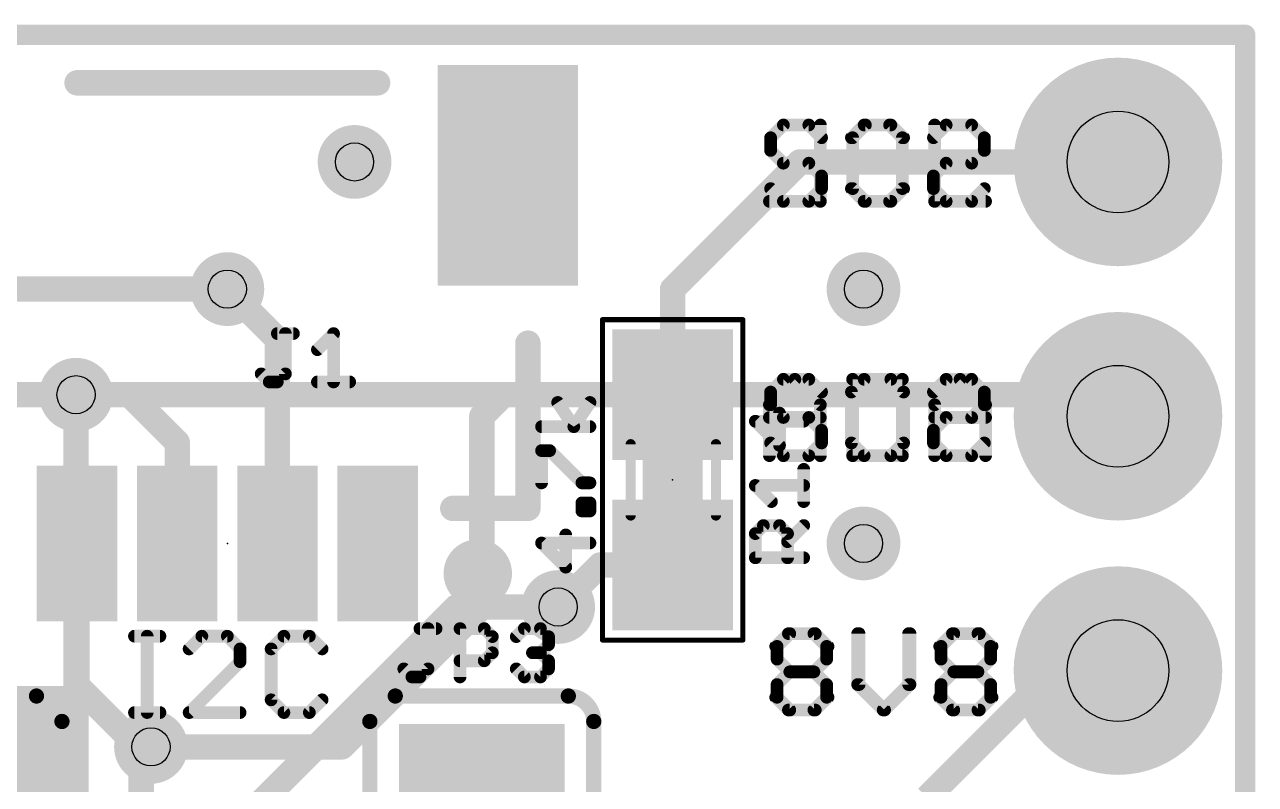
# Model space of a CAD drawing. Extents: x -38 to 69, y -31 to 38.
# Drawn here: x 8.14 to 20.42, y 12.83 to 20.42 of the extents above; entities that cross this region are included whole.
import ezdxf

# ---------------------------------------------------------------- set-up
doc = ezdxf.new("R2010")
doc.units = 0
for name, color, linetype in [('1', 12, 'CONTINUOUS'), ('16', 132, 'CONTINUOUS'), ('17', 110, 'CONTINUOUS'), ('18', 110, 'CONTINUOUS'), ('20', 53, 'CONTINUOUS'), ('21', 41, 'CONTINUOUS'), ('22', 40, 'CONTINUOUS'), ('23', 53, 'CONTINUOUS'), ('25', 253, 'CONTINUOUS'), ('27', 253, 'CONTINUOUS'), ('29', 253, 'CONTINUOUS'), ('30', 253, 'CONTINUOUS'), ('31', 253, 'CONTINUOUS'), ('35', 253, 'CONTINUOUS'), ('39', 12, 'CONTINUOUS'), ('44', 253, 'CONTINUOUS'), ('51', 53, 'CONTINUOUS')]:
    doc.layers.add(name, color=color, linetype=linetype)

# ---------------------------------------------------------------- blocks, each defined once
blk = doc.blocks.new('RECT')
blk.add_solid([(-0.5, -0.5), (0.5, -0.5), (-0.5, 0.5), (0.5, 0.5)])
blk = doc.blocks.new('ROUNDP')
at = {"const_width": 0.5}
blk.add_lwpolyline([(0, -0.25, 1), (0, 0.25, 1), (0, -0.25)], format="xyb", dxfattribs=at)
blk = doc.blocks.new('ROUNDV')
at = {"const_width": 0.5}
blk.add_lwpolyline([(0, -0.25, 1), (0, 0.25, 1), (0, -0.25)], format="xyb", dxfattribs=at)

msp = doc.modelspace()

# ---------------------------------------------------------------- linework, layer by layer
at = {"layer": '1'}
for points, const_width in [([(20.32, 20.32), (0, 20.32)], 0.2032), ([(20.32, 0), (20.32, 20.32)], 0.2032), ([(15.875, 19.05), (14.605, 17.78)], 0.254), ([(19.05, 19.05), (15.875, 19.05)], 0.254), ([(10.16, 17.78), (10.66, 17.28)], 0.254), ([(14.605, 17.78), (14.605, 16.725)], 0.254), ([(10.66, 17.28), (10.66, 15.24)], 0.254), ([(5.715, 16.725), (8.65, 16.725)], 0.254), ([(8.65, 16.725), (9.183, 16.725)], 0.254), ([(9.183, 16.725), (9.66, 16.248)], 0.254), ([(12.915, 16.725), (12.7, 16.51)], 0.254), ([(14.605, 16.725), (12.915, 16.725)], 0.254), ([(12.7, 16.51), (12.7, 14.605)], 0.254), ([(9.66, 16.248), (9.66, 15.24)], 0.254), ([(8.66, 13.819), (8.66, 15.24)], 0.254), ([(13.462, 14.605), (13.882, 15.025)], 0.254), ([(13.882, 15.025), (14.605, 15.025)], 0.254), ([(14.605, 15.025), (14.39, 15.025)], 0.254), ([(12.7, 14.605), (11.303, 13.208)], 0.254), ([(9.271, 13.208), (8.66, 13.819)], 0.254), ([(9.398, 13.208), (9.271, 13.208)], 0.254), ([(11.303, 13.208), (9.398, 13.208)], 0.254)]:
    msp.add_lwpolyline(points, dxfattribs=dict(at, const_width=const_width))
for points, const_width in [([(20.3708, 20.32, 1), (20.2692, 20.32)], 0.1016), ([(20.32, 20.2692, 1), (20.32, 20.3708)], 0.1016), ([(15.875, 19.1135, 1), (15.875, 18.9865)], 0.127), ([(15.9199, 19.0051, 1), (15.8301, 19.0949)], 0.127), ([(19.05, 18.9865, 1), (19.05, 19.1135)], 0.127), ([(10.2049, 17.8249, 1), (10.1151, 17.7351)], 0.127), ([(14.6685, 17.78, 1), (14.5415, 17.78)], 0.127), ([(14.5601, 17.8249, 1), (14.6499, 17.7351)], 0.127), ([(10.7235, 17.28, 1), (10.5965, 17.28)], 0.127), ([(10.6151, 17.2351, 1), (10.7049, 17.3249)], 0.127), ([(8.65, 16.7885, 1), (8.65, 16.6615)], 0.127), ([(8.65, 16.6615, 1), (8.65, 16.7885)], 0.127), ([(9.2279, 16.7699, 1), (9.1381, 16.6801)], 0.127), ([(9.183, 16.6615, 1), (9.183, 16.7885)], 0.127), ([(12.915, 16.7885, 1), (12.915, 16.6615)], 0.127), ([(12.9599, 16.6801, 1), (12.8701, 16.7699)], 0.127), ([(14.605, 16.6615, 1), (14.605, 16.7885)], 0.127), ([(14.5415, 16.725, 1), (14.6685, 16.725)], 0.127), ([(12.7635, 16.51, 1), (12.6365, 16.51)], 0.127), ([(12.6551, 16.5549, 1), (12.7449, 16.4651)], 0.127), ([(9.7235, 16.248, 1), (9.5965, 16.248)], 0.127), ([(9.6151, 16.2031, 1), (9.7049, 16.2929)], 0.127), ([(8.7235, 15.24, 1), (8.5965, 15.24)], 0.127), ([(9.5965, 15.24, 1), (9.7235, 15.24)], 0.127), ([(10.5965, 15.24, 1), (10.7235, 15.24)], 0.127), ([(13.882, 15.0885, 1), (13.882, 14.9615)], 0.127), ([(13.9269, 14.9801, 1), (13.8371, 15.0699)], 0.127), ([(14.39, 15.0885, 1), (14.39, 14.9615)], 0.127), ([(14.605, 14.9615, 1), (14.605, 15.0885)], 0.127), ([(14.605, 14.9615, 1), (14.605, 15.0885)], 0.127), ([(12.6365, 14.605, 1), (12.7635, 14.605)], 0.127), ([(12.7449, 14.5601, 1), (12.6551, 14.6499)], 0.127), ([(13.4171, 14.6499, 1), (13.5069, 14.5601)], 0.127), ([(8.7049, 13.8639, 1), (8.6151, 13.7741)], 0.127), ([(8.5965, 13.819, 1), (8.7235, 13.819)], 0.127), ([(9.271, 13.2715, 1), (9.271, 13.1445)], 0.127), ([(9.2261, 13.1631, 1), (9.3159, 13.2529)], 0.127), ([(9.398, 13.2715, 1), (9.398, 13.1445)], 0.127), ([(9.398, 13.1445, 1), (9.398, 13.2715)], 0.127), ([(11.2581, 13.2529, 1), (11.3479, 13.1631)], 0.127), ([(11.303, 13.1445, 1), (11.303, 13.2715)], 0.127)]:
    msp.add_lwpolyline(points, format="xyb", dxfattribs=dict(at, const_width=const_width))
at = {"layer": '16'}
for points, const_width in [([(20.32, 20.32), (0, 20.32)], 0.2032), ([(20.32, 0), (20.32, 20.32)], 0.2032), ([(7.62, 17.78), (10.16, 17.78)], 0.254), ([(8.65, 7.112), (8.65, 16.725)], 0.254), ([(8.65, 16.725), (18.835, 16.725)], 0.254), ([(18.835, 16.725), (19.05, 16.51)], 0.254), ([(12.446, 14.605), (10.16, 12.319)], 0.254), ([(12.446, 14.605), (13.462, 14.605)], 0.254), ([(17.145, 12.7), (18.415, 13.97)], 0.254), ([(18.415, 13.97), (19.05, 13.97)], 0.254), ([(9.3, 13.11), (9.398, 13.208)], 0.254), ([(9.3, 7.112), (9.3, 13.11)], 0.254)]:
    msp.add_lwpolyline(points, dxfattribs=dict(at, const_width=const_width))
for points, const_width in [([(20.3708, 20.32, 1), (20.2692, 20.32)], 0.1016), ([(20.32, 20.2692, 1), (20.32, 20.3708)], 0.1016), ([(10.16, 17.7165, 1), (10.16, 17.8435)], 0.127), ([(8.7135, 16.725, 1), (8.5865, 16.725)], 0.127), ([(8.65, 16.7885, 1), (8.65, 16.6615)], 0.127), ([(18.8799, 16.7699, 1), (18.7901, 16.6801)], 0.127), ([(18.835, 16.6615, 1), (18.835, 16.7885)], 0.127), ([(19.0051, 16.4651, 1), (19.0949, 16.5549)], 0.127), ([(12.446, 14.6685, 1), (12.446, 14.5415)], 0.127), ([(12.4909, 14.5601, 1), (12.4011, 14.6499)], 0.127), ([(13.462, 14.5415, 1), (13.462, 14.6685)], 0.127), ([(18.415, 14.0335, 1), (18.415, 13.9065)], 0.127), ([(18.4599, 13.9251, 1), (18.3701, 14.0149)], 0.127), ([(19.05, 13.9065, 1), (19.05, 14.0335)], 0.127), ([(9.4429, 13.1631, 1), (9.3531, 13.2529)], 0.127), ([(9.3635, 13.11, 1), (9.2365, 13.11)], 0.127), ([(9.2551, 13.1549, 1), (9.3449, 13.0651)], 0.127)]:
    msp.add_lwpolyline(points, format="xyb", dxfattribs=dict(at, const_width=const_width))
at = {"layer": '20', "const_width": 0.2032}
for points in [[(0, 20.32), (20.32, 20.32)], [(20.32, 0), (20.32, 20.32)]]:
    msp.add_lwpolyline(points, dxfattribs=at)
at = {"layer": '20', "const_width": 0.1016}
for points in [[(20.3708, 20.32, 1), (20.2692, 20.32)], [(20.32, 20.2692, 1), (20.32, 20.3708)]]:
    msp.add_lwpolyline(points, format="xyb", dxfattribs=at)
at = {"layer": '21'}
for points, const_width in [([(11.66, 19.84), (8.66, 19.84)], 0.254), ([(15.71, 19.419), (15.5829, 19.2918)], 0.127), ([(15.9642, 19.419), (15.71, 19.419)], 0.127), ([(16.0913, 19.2918), (15.9642, 19.419)], 0.127), ([(16.5286, 19.419), (16.4015, 19.2918)], 0.127), ([(16.7828, 19.419), (16.5286, 19.419)], 0.127), ([(16.9099, 19.2918), (16.7828, 19.419)], 0.127), ([(17.2201, 19.419), (17.2201, 18.6563)], 0.127), ([(15.5829, 19.2918), (15.5829, 19.1647)], 0.127), ([(16.4015, 19.2918), (16.4015, 18.7834)], 0.127), ([(15.5829, 19.1647), (15.71, 19.0376)], 0.127), ([(15.71, 19.0376), (15.9642, 19.0376)], 0.127), ([(15.9642, 19.0376), (16.0913, 18.9105)], 0.127), ([(16.0913, 18.9105), (16.0913, 18.7834)], 0.127), ([(15.71, 18.6563), (15.5829, 18.7834)], 0.127), ([(16.0913, 18.7834), (15.9642, 18.6563)], 0.127), ([(16.4015, 18.7834), (16.5286, 18.6563)], 0.127), ([(16.7828, 18.6563), (16.9099, 18.7834)], 0.127), ([(15.9642, 18.6563), (15.71, 18.6563)], 0.127), ([(16.5286, 18.6563), (16.7828, 18.6563)], 0.127), ([(17.2201, 18.6563), (17.7285, 18.6563)], 0.127), ([(13.16, 17.24), (13.16, 15.59)], 0.254), ([(15.71, 16.8789), (15.5829, 16.7518)], 0.127), ([(15.9642, 16.8789), (15.71, 16.8789)], 0.127), ([(16.0913, 16.7518), (15.9642, 16.8789)], 0.127), ([(16.4015, 16.8789), (16.4015, 16.1163)], 0.127), ([(16.7828, 16.8789), (16.4015, 16.8789)], 0.127), ([(16.9099, 16.7518), (16.7828, 16.8789)], 0.127), ([(17.2201, 16.6247), (17.4743, 16.8789)], 0.127), ([(17.4743, 16.8789), (17.7285, 16.6247)], 0.127), ([(15.5829, 16.7518), (15.5829, 16.6247)], 0.127), ([(16.9099, 16.2434), (16.9099, 16.7518)], 0.127), ([(15.5829, 16.6247), (15.71, 16.4976)], 0.127), ([(17.2201, 16.1163), (17.2201, 16.6247)], 0.127), ([(17.7285, 16.6247), (17.7285, 16.1163)], 0.127), ([(15.71, 16.4976), (15.9642, 16.4976)], 0.127), ([(15.9642, 16.4976), (16.0913, 16.3705)], 0.127), ([(17.2201, 16.4976), (17.7285, 16.4976)], 0.127), ([(16.0913, 16.3705), (16.0913, 16.2434)], 0.127), ([(15.71, 16.1163), (15.5829, 16.2434)], 0.127), ([(16.0913, 16.2434), (15.9642, 16.1163)], 0.127), ([(16.7828, 16.1163), (16.9099, 16.2434)], 0.127), ([(15.9642, 16.1163), (15.71, 16.1163)], 0.127), ([(16.4015, 16.1163), (16.7828, 16.1163)], 0.127), ([(13.16, 15.59), (12.41, 15.59)], 0.254), ([(9.2329, 14.3136), (9.4871, 14.3136)], 0.127), ([(9.36, 13.5509), (9.36, 14.3136)], 0.127), ([(9.9057, 14.3136), (9.7786, 14.1864)], 0.127), ([(10.1599, 14.3136), (9.9057, 14.3136)], 0.127), ([(10.2871, 14.1864), (10.1599, 14.3136)], 0.127), ([(10.7243, 14.3136), (10.5972, 14.1864)], 0.127), ([(10.9785, 14.3136), (10.7243, 14.3136)], 0.127), ([(11.1056, 14.1864), (10.9785, 14.3136)], 0.127), ([(15.6337, 14.2118), (15.7608, 14.339)], 0.127), ([(15.7608, 14.339), (16.015, 14.339)], 0.127), ([(16.015, 14.339), (16.1421, 14.2118)], 0.127), ([(16.4523, 14.339), (16.4523, 13.8305)], 0.127), ([(16.9607, 13.8305), (16.9607, 14.339)], 0.127), ([(17.2709, 14.2118), (17.398, 14.339)], 0.127), ([(17.398, 14.339), (17.6522, 14.339)], 0.127), ([(17.6522, 14.339), (17.7793, 14.2118)], 0.127), ([(16.1421, 14.2118), (16.1421, 14.0847)], 0.127), ([(17.7793, 14.2118), (17.7793, 14.0847)], 0.127), ([(10.2871, 14.0593), (10.2871, 14.1864)], 0.127), ([(10.5972, 14.1864), (10.5972, 13.678)], 0.127), ([(16.1421, 14.0847), (16.015, 13.9576)], 0.127), ([(17.7793, 14.0847), (17.6522, 13.9576)], 0.127), ([(9.7786, 13.5509), (10.2871, 14.0593)], 0.127), ([(16.015, 13.9576), (15.8879, 13.9576)], 0.127), ([(16.015, 13.9576), (16.1421, 13.8305)], 0.127), ([(17.6522, 13.9576), (17.5251, 13.9576)], 0.127), ([(17.6522, 13.9576), (17.7793, 13.8305)], 0.127), ([(16.1421, 13.8305), (16.1421, 13.7034)], 0.127), ([(16.4523, 13.8305), (16.7065, 13.5763)], 0.127), ([(16.7065, 13.5763), (16.9607, 13.8305)], 0.127), ([(17.7793, 13.8305), (17.7793, 13.7034)], 0.127), ([(5.715, 13.716), (8.255, 13.716)], 0.1524), ([(11.8364, 13.716), (13.5636, 13.716)], 0.1524), ([(15.7608, 13.5763), (15.6337, 13.7034)], 0.127), ([(16.1421, 13.7034), (16.015, 13.5763)], 0.127), ([(17.398, 13.5763), (17.2709, 13.7034)], 0.127), ([(17.7793, 13.7034), (17.6522, 13.5763)], 0.127), ([(10.5972, 13.678), (10.7243, 13.5509)], 0.127), ([(10.9785, 13.5509), (11.1056, 13.678)], 0.127), ([(16.015, 13.5763), (15.7608, 13.5763)], 0.127), ([(17.6522, 13.5763), (17.398, 13.5763)], 0.127), ([(8.509, 13.462), (8.509, 11.938)], 0.1524), ([(9.2329, 13.5509), (9.4871, 13.5509)], 0.127), ([(10.2871, 13.5509), (9.7786, 13.5509)], 0.127), ([(10.7243, 13.5509), (10.9785, 13.5509)], 0.127), ([(11.5824, 11.938), (11.5824, 13.462)], 0.1524), ([(13.8176, 11.938), (13.8176, 13.462)], 0.1524)]:
    msp.add_lwpolyline(points, dxfattribs=dict(at, const_width=const_width))
for points, const_width in [([(8.66, 19.9035, 1), (8.66, 19.7765)], 0.127), ([(11.66, 19.7765, 1), (11.66, 19.9035)], 0.127), ([(15.71, 19.4507, 1), (15.71, 19.3872)], 0.0635), ([(15.7325, 19.3965, 1), (15.6876, 19.4414)], 0.0635), ([(15.9867, 19.4414, 1), (15.9418, 19.3965)], 0.0635), ([(15.9642, 19.3872, 1), (15.9642, 19.4507)], 0.0635), ([(16.5286, 19.4507, 1), (16.5286, 19.3872)], 0.0635), ([(16.551, 19.3965, 1), (16.5061, 19.4414)], 0.0635), ([(16.8053, 19.4414, 1), (16.7604, 19.3965)], 0.0635), ([(16.7828, 19.3872, 1), (16.7828, 19.4507)], 0.0635), ([(17.2518, 19.419, 1), (17.1883, 19.419)], 0.0635), ([(15.6147, 19.2918, 1), (15.5511, 19.2918)], 0.0635), ([(15.5604, 19.3143, 1), (15.6054, 19.2694)], 0.0635), ([(16.0689, 19.2694, 1), (16.1138, 19.3143)], 0.0635), ([(16.4332, 19.2918, 1), (16.3697, 19.2918)], 0.0635), ([(16.379, 19.3143, 1), (16.4239, 19.2694)], 0.0635), ([(16.8875, 19.2694, 1), (16.9324, 19.3143)], 0.0635), ([(15.5511, 19.1647, 1), (15.6147, 19.1647)], 0.0635), ([(15.6054, 19.1872, 1), (15.5604, 19.1423)], 0.0635), ([(15.71, 19.0694, 1), (15.71, 19.0059)], 0.0635), ([(15.6876, 19.0152, 1), (15.7325, 19.0601)], 0.0635), ([(15.9867, 19.0601, 1), (15.9418, 19.0152)], 0.0635), ([(15.9642, 19.0059, 1), (15.9642, 19.0694)], 0.0635), ([(16.1231, 18.9105, 1), (16.0596, 18.9105)], 0.0635), ([(16.0689, 18.8881, 1), (16.1138, 18.933)], 0.0635), ([(15.6054, 18.8059, 1), (15.5604, 18.761)], 0.0635), ([(16.0596, 18.7834, 1), (16.1231, 18.7834)], 0.0635), ([(16.1138, 18.761, 1), (16.0689, 18.8059)], 0.0635), ([(16.4239, 18.8059, 1), (16.379, 18.761)], 0.0635), ([(16.3697, 18.7834, 1), (16.4332, 18.7834)], 0.0635), ([(16.9324, 18.761, 1), (16.8875, 18.8059)], 0.0635), ([(15.71, 18.6881, 1), (15.71, 18.6246)], 0.0635), ([(15.6876, 18.6338, 1), (15.7325, 18.6788)], 0.0635), ([(15.9418, 18.6788, 1), (15.9867, 18.6338)], 0.0635), ([(15.9642, 18.6246, 1), (15.9642, 18.6881)], 0.0635), ([(16.5286, 18.6881, 1), (16.5286, 18.6246)], 0.0635), ([(16.5061, 18.6338, 1), (16.551, 18.6788)], 0.0635), ([(16.7604, 18.6788, 1), (16.8053, 18.6338)], 0.0635), ([(16.7828, 18.6246, 1), (16.7828, 18.6881)], 0.0635), ([(17.2201, 18.6881, 1), (17.2201, 18.6246)], 0.0635), ([(17.1883, 18.6563, 1), (17.2518, 18.6563)], 0.0635), ([(17.7285, 18.6246, 1), (17.7285, 18.6881)], 0.0635), ([(13.2235, 17.24, 1), (13.0965, 17.24)], 0.127), ([(15.71, 16.9107, 1), (15.71, 16.8472)], 0.0635), ([(15.7325, 16.8565, 1), (15.6876, 16.9014)], 0.0635), ([(15.9867, 16.9014, 1), (15.9418, 16.8565)], 0.0635), ([(15.9642, 16.8472, 1), (15.9642, 16.9107)], 0.0635), ([(16.4332, 16.8789, 1), (16.3697, 16.8789)], 0.0635), ([(16.4015, 16.9107, 1), (16.4015, 16.8472)], 0.0635), ([(16.8053, 16.9014, 1), (16.7604, 16.8565)], 0.0635), ([(16.7828, 16.8472, 1), (16.7828, 16.9107)], 0.0635), ([(17.4967, 16.9014, 1), (17.4518, 16.8565)], 0.0635), ([(17.4967, 16.8565, 1), (17.4518, 16.9014)], 0.0635), ([(15.6147, 16.7518, 1), (15.5511, 16.7518)], 0.0635), ([(15.5604, 16.7743, 1), (15.6054, 16.7294)], 0.0635), ([(16.0689, 16.7294, 1), (16.1138, 16.7743)], 0.0635), ([(16.9417, 16.7518, 1), (16.8782, 16.7518)], 0.0635), ([(16.8875, 16.7294, 1), (16.9324, 16.7743)], 0.0635), ([(15.5511, 16.6247, 1), (15.6147, 16.6247)], 0.0635), ([(15.6054, 16.6472, 1), (15.5604, 16.6023)], 0.0635), ([(17.2518, 16.6247, 1), (17.1883, 16.6247)], 0.0635), ([(17.1976, 16.6472, 1), (17.2425, 16.6023)], 0.0635), ([(17.7602, 16.6247, 1), (17.6967, 16.6247)], 0.0635), ([(17.706, 16.6023, 1), (17.7509, 16.6472)], 0.0635), ([(15.71, 16.5294, 1), (15.71, 16.4659)], 0.0635), ([(15.6876, 16.4752, 1), (15.7325, 16.5201)], 0.0635), ([(15.9867, 16.5201, 1), (15.9418, 16.4752)], 0.0635), ([(15.9642, 16.4659, 1), (15.9642, 16.5294)], 0.0635), ([(17.2201, 16.5294, 1), (17.2201, 16.4659)], 0.0635), ([(17.7285, 16.4659, 1), (17.7285, 16.5294)], 0.0635), ([(16.1231, 16.3705, 1), (16.0596, 16.3705)], 0.0635), ([(16.0689, 16.3481, 1), (16.1138, 16.393)], 0.0635), ([(15.6054, 16.2659, 1), (15.5604, 16.221)], 0.0635), ([(16.0596, 16.2434, 1), (16.1231, 16.2434)], 0.0635), ([(16.1138, 16.221, 1), (16.0689, 16.2659)], 0.0635), ([(16.8782, 16.2434, 1), (16.9417, 16.2434)], 0.0635), ([(16.9324, 16.221, 1), (16.8875, 16.2659)], 0.0635), ([(15.71, 16.1481, 1), (15.71, 16.0846)], 0.0635), ([(15.6876, 16.0938, 1), (15.7325, 16.1388)], 0.0635), ([(15.9418, 16.1388, 1), (15.9867, 16.0938)], 0.0635), ([(15.9642, 16.0846, 1), (15.9642, 16.1481)], 0.0635), ([(16.4015, 16.1481, 1), (16.4015, 16.0846)], 0.0635), ([(16.3697, 16.1163, 1), (16.4332, 16.1163)], 0.0635), ([(16.7604, 16.1388, 1), (16.8053, 16.0938)], 0.0635), ([(16.7828, 16.0846, 1), (16.7828, 16.1481)], 0.0635), ([(17.1883, 16.1163, 1), (17.2518, 16.1163)], 0.0635), ([(17.6967, 16.1163, 1), (17.7602, 16.1163)], 0.0635), ([(12.41, 15.6535, 1), (12.41, 15.5265)], 0.127), ([(13.0965, 15.59, 1), (13.2235, 15.59)], 0.127), ([(13.16, 15.5265, 1), (13.16, 15.6535)], 0.127), ([(12.66, 14.7986, 1), (12.66, 15.0814, 1), (12.66, 14.7986)], 0.4), ([(9.2329, 14.3453, 1), (9.2329, 14.2818)], 0.0635), ([(9.3918, 14.3136, 1), (9.3283, 14.3136)], 0.0635), ([(9.4871, 14.2818, 1), (9.4871, 14.3453)], 0.0635), ([(9.9057, 14.3453, 1), (9.9057, 14.2818)], 0.0635), ([(9.9282, 14.2911, 1), (9.8833, 14.336)], 0.0635), ([(10.1824, 14.336, 1), (10.1375, 14.2911)], 0.0635), ([(10.1599, 14.2818, 1), (10.1599, 14.3453)], 0.0635), ([(10.7243, 14.3453, 1), (10.7243, 14.2818)], 0.0635), ([(10.7468, 14.2911, 1), (10.7019, 14.336)], 0.0635), ([(11.001, 14.336, 1), (10.9561, 14.2911)], 0.0635), ([(10.9785, 14.2818, 1), (10.9785, 14.3453)], 0.0635), ([(15.7608, 14.3707, 1), (15.7608, 14.3072)], 0.0635), ([(15.7833, 14.3165, 1), (15.7384, 14.3614)], 0.0635), ([(16.0375, 14.3614, 1), (15.9926, 14.3165)], 0.0635), ([(16.015, 14.3072, 1), (16.015, 14.3707)], 0.0635), ([(16.484, 14.339, 1), (16.4205, 14.339)], 0.0635), ([(16.9925, 14.339, 1), (16.929, 14.339)], 0.0635), ([(17.398, 14.3707, 1), (17.398, 14.3072)], 0.0635), ([(17.4204, 14.3165, 1), (17.3755, 14.3614)], 0.0635), ([(17.6746, 14.3614, 1), (17.6297, 14.3165)], 0.0635), ([(17.6522, 14.3072, 1), (17.6522, 14.3707)], 0.0635), ([(15.6112, 14.2343, 1), (15.6562, 14.1894)], 0.0635), ([(16.1739, 14.2118, 1), (16.1104, 14.2118)], 0.0635), ([(16.1197, 14.1894, 1), (16.1646, 14.2343)], 0.0635), ([(17.2484, 14.2343, 1), (17.2933, 14.1894)], 0.0635), ([(17.811, 14.2118, 1), (17.7475, 14.2118)], 0.0635), ([(17.7568, 14.1894, 1), (17.8017, 14.2343)], 0.0635), ([(9.7562, 14.2089, 1), (9.8011, 14.164)], 0.0635), ([(10.3188, 14.1864, 1), (10.2553, 14.1864)], 0.0635), ([(10.2646, 14.164, 1), (10.3095, 14.2089)], 0.0635), ([(10.6289, 14.1864, 1), (10.5654, 14.1864)], 0.0635), ([(10.5747, 14.2089, 1), (10.6196, 14.164)], 0.0635), ([(11.0832, 14.164, 1), (11.1281, 14.2089)], 0.0635), ([(16.1646, 14.0623, 1), (16.1197, 14.1072)], 0.0635), ([(17.8017, 14.0623, 1), (17.7568, 14.1072)], 0.0635), ([(10.2553, 14.0593, 1), (10.3188, 14.0593)], 0.0635), ([(10.3095, 14.0369, 1), (10.2646, 14.0818)], 0.0635), ([(15.8879, 13.9894, 1), (15.8879, 13.9259)], 0.0635), ([(16.0375, 13.9801, 1), (15.9926, 13.9352)], 0.0635), ([(15.9926, 13.9801, 1), (16.0375, 13.9352)], 0.0635), ([(16.015, 13.9259, 1), (16.015, 13.9894)], 0.0635), ([(16.1104, 14.0847, 1), (16.1739, 14.0847)], 0.0635), ([(17.5251, 13.9894, 1), (17.5251, 13.9259)], 0.0635), ([(17.6746, 13.9801, 1), (17.6297, 13.9352)], 0.0635), ([(17.6297, 13.9801, 1), (17.6746, 13.9352)], 0.0635), ([(17.6522, 13.9259, 1), (17.6522, 13.9894)], 0.0635), ([(17.7475, 14.0847, 1), (17.811, 14.0847)], 0.0635), ([(16.1739, 13.8305, 1), (16.1104, 13.8305)], 0.0635), ([(16.1197, 13.8081, 1), (16.1646, 13.853)], 0.0635), ([(16.4747, 13.853, 1), (16.4298, 13.8081)], 0.0635), ([(16.9832, 13.8081, 1), (16.9383, 13.853)], 0.0635), ([(17.811, 13.8305, 1), (17.7475, 13.8305)], 0.0635), ([(17.7568, 13.8081, 1), (17.8017, 13.853)], 0.0635), ([(8.509, 13.462, 0.4142), (8.255, 13.716)], 0.1524), ([(8.255, 13.7541, 1), (8.255, 13.6779)], 0.0762), ([(8.255, 13.6779, 1), (8.255, 13.7541)], 0.0762), ([(11.8364, 13.716, 0.4142), (11.5824, 13.462)], 0.1524), ([(11.8364, 13.7541, 1), (11.8364, 13.6779)], 0.0762), ([(11.8364, 13.6779, 1), (11.8364, 13.7541)], 0.0762), ([(13.8176, 13.462, 0.4142), (13.5636, 13.716)], 0.1524), ([(13.5636, 13.7541, 1), (13.5636, 13.6779)], 0.0762), ([(13.5636, 13.6779, 1), (13.5636, 13.7541)], 0.0762), ([(15.6562, 13.7259, 1), (15.6112, 13.681)], 0.0635), ([(16.1646, 13.681, 1), (16.1197, 13.7259)], 0.0635), ([(16.4205, 13.8305, 1), (16.484, 13.8305)], 0.0635), ([(16.929, 13.8305, 1), (16.9925, 13.8305)], 0.0635), ([(17.2933, 13.7259, 1), (17.2484, 13.681)], 0.0635), ([(17.8017, 13.681, 1), (17.7568, 13.7259)], 0.0635), ([(10.5654, 13.678, 1), (10.6289, 13.678)], 0.0635), ([(10.6196, 13.7005, 1), (10.5747, 13.6556)], 0.0635), ([(11.1281, 13.6556, 1), (11.0832, 13.7005)], 0.0635), ([(15.7608, 13.6081, 1), (15.7608, 13.5445)], 0.0635), ([(16.015, 13.5445, 1), (16.015, 13.6081)], 0.0635), ([(16.1104, 13.7034, 1), (16.1739, 13.7034)], 0.0635), ([(17.398, 13.6081, 1), (17.398, 13.5445)], 0.0635), ([(17.6522, 13.5445, 1), (17.6522, 13.6081)], 0.0635), ([(17.7475, 13.7034, 1), (17.811, 13.7034)], 0.0635), ([(8.5471, 13.462, 1), (8.4709, 13.462)], 0.0762), ([(9.2329, 13.5827, 1), (9.2329, 13.5191)], 0.0635), ([(9.3283, 13.5509, 1), (9.3918, 13.5509)], 0.0635), ([(9.4871, 13.5191, 1), (9.4871, 13.5827)], 0.0635), ([(9.7786, 13.5827, 1), (9.7786, 13.5191)], 0.0635), ([(9.7562, 13.5734, 1), (9.8011, 13.5284)], 0.0635), ([(10.2871, 13.5191, 1), (10.2871, 13.5827)], 0.0635), ([(10.7243, 13.5827, 1), (10.7243, 13.5191)], 0.0635), ([(10.7019, 13.5284, 1), (10.7468, 13.5734)], 0.0635), ([(10.9561, 13.5734, 1), (11.001, 13.5284)], 0.0635), ([(10.9785, 13.5191, 1), (10.9785, 13.5827)], 0.0635), ([(11.6205, 13.462, 1), (11.5443, 13.462)], 0.0762), ([(13.8557, 13.462, 1), (13.7795, 13.462)], 0.0762), ([(15.7384, 13.5538, 1), (15.7833, 13.5988)], 0.0635), ([(15.9926, 13.5988, 1), (16.0375, 13.5538)], 0.0635), ([(16.684, 13.5988, 1), (16.7289, 13.5538)], 0.0635), ([(16.684, 13.5538, 1), (16.7289, 13.5988)], 0.0635), ([(17.3755, 13.5538, 1), (17.4204, 13.5988)], 0.0635), ([(17.6297, 13.5988, 1), (17.6746, 13.5538)], 0.0635), ([(8.4709, 13.462, 1), (8.5471, 13.462)], 0.0762), ([(11.5443, 13.462, 1), (11.6205, 13.462)], 0.0762), ([(13.7795, 13.462, 1), (13.8557, 13.462)], 0.0762)]:
    msp.add_lwpolyline(points, format="xyb", dxfattribs=dict(at, const_width=const_width))
at = {"layer": '22', "const_width": 0.127}
for points in [[(16.0793, 19.419), (16.0793, 18.6563)], [(16.3895, 19.2918), (16.5166, 19.419)], [(16.5166, 19.419), (16.7708, 19.419)], [(16.7708, 19.419), (16.8979, 19.2918)], [(17.2081, 19.2918), (17.3352, 19.419)], [(17.3352, 19.419), (17.5894, 19.419)], [(17.5894, 19.419), (17.7165, 19.2918)], [(16.8979, 19.2918), (16.8979, 18.7834)], [(17.7165, 19.2918), (17.7165, 19.1647)], [(17.7165, 19.1647), (17.5894, 19.0376)], [(17.3352, 19.0376), (17.2081, 18.9105)], [(17.5894, 19.0376), (17.3352, 19.0376)], [(17.2081, 18.9105), (17.2081, 18.7834)], [(16.5166, 18.6563), (16.3895, 18.7834)], [(16.8979, 18.7834), (16.7708, 18.6563)], [(17.2081, 18.7834), (17.3352, 18.6563)], [(17.5894, 18.6563), (17.7165, 18.7834)], [(16.0793, 18.6563), (15.5709, 18.6563)], [(16.7708, 18.6563), (16.5166, 18.6563)], [(17.3352, 18.6563), (17.5894, 18.6563)], [(15.8251, 16.8789), (15.5709, 16.6247)], [(16.0793, 16.6247), (15.8251, 16.8789)], [(16.3895, 16.7518), (16.5166, 16.8789)], [(16.5166, 16.8789), (16.8979, 16.8789)], [(16.8979, 16.8789), (16.8979, 16.1163)], [(17.2081, 16.7518), (17.3352, 16.8789)], [(17.3352, 16.8789), (17.5894, 16.8789)], [(17.5894, 16.8789), (17.7165, 16.7518)], [(16.3895, 16.2434), (16.3895, 16.7518)], [(17.7165, 16.7518), (17.7165, 16.6247)], [(15.5709, 16.6247), (15.5709, 16.1163)], [(16.0793, 16.1163), (16.0793, 16.6247)], [(17.7165, 16.6247), (17.5894, 16.4976)], [(16.0793, 16.4976), (15.5709, 16.4976)], [(17.3352, 16.4976), (17.2081, 16.3705)], [(17.5894, 16.4976), (17.3352, 16.4976)], [(17.2081, 16.3705), (17.2081, 16.2434)], [(16.5166, 16.1163), (16.3895, 16.2434)], [(17.2081, 16.2434), (17.3352, 16.1163)], [(17.5894, 16.1163), (17.7165, 16.2434)], [(16.8979, 16.1163), (16.5166, 16.1163)], [(17.3352, 16.1163), (17.5894, 16.1163)], [(15.7742, 14.339), (15.6471, 14.2118)], [(16.0284, 14.339), (15.7742, 14.339)], [(16.1555, 14.2118), (16.0284, 14.339)], [(16.4657, 13.8305), (16.4657, 14.339)], [(16.9741, 14.339), (16.9741, 13.8305)], [(17.4114, 14.339), (17.2843, 14.2118)], [(17.6656, 14.339), (17.4114, 14.339)], [(17.7927, 14.2118), (17.6656, 14.339)], [(15.6471, 14.2118), (15.6471, 14.0847)], [(17.2843, 14.2118), (17.2843, 14.0847)], [(15.6471, 14.0847), (15.7742, 13.9576)], [(17.2843, 14.0847), (17.4114, 13.9576)], [(15.7742, 13.9576), (15.6471, 13.8305)], [(15.7742, 13.9576), (15.9013, 13.9576)], [(17.4114, 13.9576), (17.2843, 13.8305)], [(17.4114, 13.9576), (17.5385, 13.9576)], [(15.6471, 13.8305), (15.6471, 13.7034)], [(16.7199, 13.5763), (16.4657, 13.8305)], [(16.9741, 13.8305), (16.7199, 13.5763)], [(17.2843, 13.8305), (17.2843, 13.7034)], [(15.6471, 13.7034), (15.7742, 13.5763)], [(16.0284, 13.5763), (16.1555, 13.7034)], [(17.2843, 13.7034), (17.4114, 13.5763)], [(17.6656, 13.5763), (17.7927, 13.7034)], [(15.7742, 13.5763), (16.0284, 13.5763)], [(17.4114, 13.5763), (17.6656, 13.5763)]]:
    msp.add_lwpolyline(points, dxfattribs=at)
at = {"layer": '22', "const_width": 0.0635}
for points in [[(16.1111, 19.419, 1), (16.0476, 19.419)], [(16.5166, 19.4507, 1), (16.5166, 19.3872)], [(16.539, 19.3965, 1), (16.4941, 19.4414)], [(16.7933, 19.4414, 1), (16.7484, 19.3965)], [(16.7708, 19.3872, 1), (16.7708, 19.4507)], [(17.3352, 19.4507, 1), (17.3352, 19.3872)], [(17.3576, 19.3965, 1), (17.3127, 19.4414)], [(17.6118, 19.4414, 1), (17.5669, 19.3965)], [(17.5894, 19.3872, 1), (17.5894, 19.4507)], [(16.367, 19.3143, 1), (16.4119, 19.2694)], [(16.9297, 19.2918, 1), (16.8662, 19.2918)], [(16.8755, 19.2694, 1), (16.9204, 19.3143)], [(17.1856, 19.3143, 1), (17.2305, 19.2694)], [(17.7482, 19.2918, 1), (17.6848, 19.2918)], [(17.694, 19.2694, 1), (17.739, 19.3143)], [(17.6848, 19.1647, 1), (17.7482, 19.1647)], [(17.739, 19.1423, 1), (17.694, 19.1872)], [(17.3352, 19.0694, 1), (17.3352, 19.0059)], [(17.3576, 19.0152, 1), (17.3127, 19.0601)], [(17.5669, 19.0601, 1), (17.6118, 19.0152)], [(17.5894, 19.0059, 1), (17.5894, 19.0694)], [(17.2398, 18.9105, 1), (17.1763, 18.9105)], [(17.1856, 18.933, 1), (17.2305, 18.8881)], [(16.4119, 18.8059, 1), (16.367, 18.761)], [(16.8662, 18.7834, 1), (16.9297, 18.7834)], [(16.9204, 18.761, 1), (16.8755, 18.8059)], [(17.2305, 18.8059, 1), (17.1856, 18.761)], [(17.1763, 18.7834, 1), (17.2398, 18.7834)], [(17.739, 18.761, 1), (17.694, 18.8059)], [(15.5709, 18.6881, 1), (15.5709, 18.6246)], [(16.0476, 18.6563, 1), (16.1111, 18.6563)], [(16.0793, 18.6246, 1), (16.0793, 18.6881)], [(16.5166, 18.6881, 1), (16.5166, 18.6246)], [(16.4941, 18.6338, 1), (16.539, 18.6788)], [(16.7484, 18.6788, 1), (16.7933, 18.6338)], [(16.7708, 18.6246, 1), (16.7708, 18.6881)], [(17.3352, 18.6881, 1), (17.3352, 18.6246)], [(17.3127, 18.6338, 1), (17.3576, 18.6788)], [(17.5669, 18.6788, 1), (17.6118, 18.6338)], [(17.5894, 18.6246, 1), (17.5894, 18.6881)], [(15.8476, 16.9014, 1), (15.8027, 16.8565)], [(15.8476, 16.8565, 1), (15.8027, 16.9014)], [(16.5166, 16.9107, 1), (16.5166, 16.8472)], [(16.539, 16.8565, 1), (16.4941, 16.9014)], [(16.9297, 16.8789, 1), (16.8662, 16.8789)], [(16.8979, 16.8472, 1), (16.8979, 16.9107)], [(17.3352, 16.9107, 1), (17.3352, 16.8472)], [(17.3576, 16.8565, 1), (17.3127, 16.9014)], [(17.6118, 16.9014, 1), (17.5669, 16.8565)], [(17.5894, 16.8472, 1), (17.5894, 16.9107)], [(16.4212, 16.7518, 1), (16.3577, 16.7518)], [(16.367, 16.7743, 1), (16.4119, 16.7294)], [(17.1856, 16.7743, 1), (17.2305, 16.7294)], [(17.7482, 16.7518, 1), (17.6848, 16.7518)], [(17.694, 16.7294, 1), (17.739, 16.7743)], [(15.6027, 16.6247, 1), (15.5392, 16.6247)], [(15.5485, 16.6472, 1), (15.5934, 16.6023)], [(16.1111, 16.6247, 1), (16.0476, 16.6247)], [(16.0569, 16.6023, 1), (16.1018, 16.6472)], [(17.6848, 16.6247, 1), (17.7482, 16.6247)], [(17.739, 16.6023, 1), (17.694, 16.6472)], [(15.5709, 16.5294, 1), (15.5709, 16.4659)], [(16.0793, 16.4659, 1), (16.0793, 16.5294)], [(17.3352, 16.5294, 1), (17.3352, 16.4659)], [(17.3576, 16.4752, 1), (17.3127, 16.5201)], [(17.5669, 16.5201, 1), (17.6118, 16.4752)], [(17.5894, 16.4659, 1), (17.5894, 16.5294)], [(17.2398, 16.3705, 1), (17.1763, 16.3705)], [(17.1856, 16.393, 1), (17.2305, 16.3481)], [(16.4119, 16.2659, 1), (16.367, 16.221)], [(16.3577, 16.2434, 1), (16.4212, 16.2434)], [(17.2305, 16.2659, 1), (17.1856, 16.221)], [(17.1763, 16.2434, 1), (17.2398, 16.2434)], [(17.739, 16.221, 1), (17.694, 16.2659)], [(15.5392, 16.1163, 1), (15.6027, 16.1163)], [(16.0476, 16.1163, 1), (16.1111, 16.1163)], [(16.5166, 16.1481, 1), (16.5166, 16.0846)], [(16.4941, 16.0938, 1), (16.539, 16.1388)], [(16.8662, 16.1163, 1), (16.9297, 16.1163)], [(16.8979, 16.0846, 1), (16.8979, 16.1481)], [(17.3352, 16.1481, 1), (17.3352, 16.0846)], [(17.3127, 16.0938, 1), (17.3576, 16.1388)], [(17.5669, 16.1388, 1), (17.6118, 16.0938)], [(17.5894, 16.0846, 1), (17.5894, 16.1481)], [(15.7742, 14.3707, 1), (15.7742, 14.3072)], [(15.7967, 14.3165, 1), (15.7518, 14.3614)], [(16.0509, 14.3614, 1), (16.006, 14.3165)], [(16.0284, 14.3072, 1), (16.0284, 14.3707)], [(16.4974, 14.339, 1), (16.4339, 14.339)], [(17.0059, 14.339, 1), (16.9424, 14.339)], [(17.4114, 14.3707, 1), (17.4114, 14.3072)], [(17.4338, 14.3165, 1), (17.3889, 14.3614)], [(17.688, 14.3614, 1), (17.6431, 14.3165)], [(17.6656, 14.3072, 1), (17.6656, 14.3707)], [(15.6789, 14.2118, 1), (15.6154, 14.2118)], [(15.6247, 14.2343, 1), (15.6696, 14.1894)], [(16.1331, 14.1894, 1), (16.178, 14.2343)], [(17.316, 14.2118, 1), (17.2525, 14.2118)], [(17.2618, 14.2343, 1), (17.3067, 14.1894)], [(17.7702, 14.1894, 1), (17.8152, 14.2343)], [(15.6696, 14.1072, 1), (15.6247, 14.0623)], [(17.3067, 14.1072, 1), (17.2618, 14.0623)], [(15.6154, 14.0847, 1), (15.6789, 14.0847)], [(15.7742, 13.9894, 1), (15.7742, 13.9259)], [(15.7967, 13.9352, 1), (15.7518, 13.9801)], [(15.7518, 13.9352, 1), (15.7967, 13.9801)], [(15.9013, 13.9259, 1), (15.9013, 13.9894)], [(17.2525, 14.0847, 1), (17.316, 14.0847)], [(17.4114, 13.9894, 1), (17.4114, 13.9259)], [(17.4338, 13.9352, 1), (17.3889, 13.9801)], [(17.3889, 13.9352, 1), (17.4338, 13.9801)], [(17.5385, 13.9259, 1), (17.5385, 13.9894)], [(15.6789, 13.8305, 1), (15.6154, 13.8305)], [(15.6247, 13.853, 1), (15.6696, 13.8081)], [(16.4881, 13.853, 1), (16.4432, 13.8081)], [(16.9966, 13.8081, 1), (16.9517, 13.853)], [(17.316, 13.8305, 1), (17.2525, 13.8305)], [(17.2618, 13.853, 1), (17.3067, 13.8081)], [(15.6696, 13.7259, 1), (15.6247, 13.681)], [(16.178, 13.681, 1), (16.1331, 13.7259)], [(16.4339, 13.8305, 1), (16.4974, 13.8305)], [(16.9424, 13.8305, 1), (17.0059, 13.8305)], [(17.3067, 13.7259, 1), (17.2618, 13.681)], [(17.8152, 13.681, 1), (17.7702, 13.7259)], [(15.6154, 13.7034, 1), (15.6789, 13.7034)], [(15.7742, 13.6081, 1), (15.7742, 13.5445)], [(16.0284, 13.5445, 1), (16.0284, 13.6081)], [(17.2525, 13.7034, 1), (17.316, 13.7034)], [(17.4114, 13.6081, 1), (17.4114, 13.5445)], [(17.6656, 13.5445, 1), (17.6656, 13.6081)], [(15.7518, 13.5538, 1), (15.7967, 13.5988)], [(16.006, 13.5988, 1), (16.0509, 13.5538)], [(16.6975, 13.5988, 1), (16.7424, 13.5538)], [(16.6975, 13.5538, 1), (16.7424, 13.5988)], [(17.3889, 13.5538, 1), (17.4338, 13.5988)], [(17.6431, 13.5988, 1), (17.688, 13.5538)]]:
    msp.add_lwpolyline(points, format="xyb", dxfattribs=at)
at = {"layer": '23'}
for p in [(14.605, 15.875), (10.16, 15.24)]:
    msp.add_point(p, dxfattribs=at)
at = {"layer": '25', "const_width": 0.127}
for points in [[(10.6589, 17.3359), (10.8199, 17.3359)], [(10.7394, 16.9334), (10.7394, 17.3359)], [(11.0592, 17.1749), (11.2202, 17.3359)], [(11.2202, 17.3359), (11.2202, 16.8529)], [(10.4979, 16.9334), (10.5784, 16.8529)], [(10.6589, 16.8529), (10.7394, 16.9334)], [(10.5784, 16.8529), (10.6589, 16.8529)], [(11.0592, 16.8529), (11.3812, 16.8529)], [(15.6716, 16.2191), (15.6716, 16.5412)], [(15.9131, 16.4607), (15.4301, 16.4607)], [(15.4301, 16.4607), (15.6716, 16.2191)], [(15.9131, 15.6578), (15.9131, 15.9798)], [(15.5911, 15.6578), (15.4301, 15.8188)], [(15.4301, 15.8188), (15.9131, 15.8188)], [(15.4301, 15.338), (15.5106, 15.4185)], [(15.5106, 15.4185), (15.6716, 15.4185)], [(15.6716, 15.4185), (15.7521, 15.338)], [(15.7521, 15.2575), (15.9131, 15.4185)], [(15.4301, 15.0965), (15.4301, 15.338)], [(15.7521, 15.338), (15.7521, 15.0965)], [(15.9131, 15.0965), (15.4301, 15.0965)], [(12.0825, 14.3895), (12.2435, 14.3895)], [(12.163, 13.987), (12.163, 14.3895)], [(12.4828, 13.9065), (12.4828, 14.3895)], [(12.4828, 14.3895), (12.7244, 14.3895)], [(12.7244, 14.3895), (12.8049, 14.309)], [(13.0442, 14.309), (13.1247, 14.3895)], [(13.1247, 14.3895), (13.2857, 14.3895)], [(13.2857, 14.3895), (13.3662, 14.309)], [(12.8049, 14.309), (12.8049, 14.148)], [(13.3662, 14.2285), (13.2857, 14.148)], [(13.3662, 14.309), (13.3662, 14.2285)], [(12.7244, 14.0675), (12.4828, 14.0675)], [(12.8049, 14.148), (12.7244, 14.0675)], [(13.2857, 14.148), (13.2052, 14.148)], [(13.2857, 14.148), (13.3662, 14.0675)], [(13.3662, 14.0675), (13.3662, 13.987)], [(11.9215, 13.987), (12.002, 13.9065)], [(12.0825, 13.9065), (12.163, 13.987)], [(13.1247, 13.9065), (13.0442, 13.987)], [(13.3662, 13.987), (13.2857, 13.9065)], [(12.002, 13.9065), (12.0825, 13.9065)], [(13.2857, 13.9065), (13.1247, 13.9065)]]:
    msp.add_lwpolyline(points, dxfattribs=at)
at = {"layer": '25', "const_width": 0.0635}
for points in [[(10.6589, 17.3677, 1), (10.6589, 17.3042)], [(10.7711, 17.3359, 1), (10.7076, 17.3359)], [(10.8199, 17.3042, 1), (10.8199, 17.3677)], [(11.2519, 17.3359, 1), (11.1884, 17.3359)], [(11.2426, 17.3135, 1), (11.1977, 17.3584)], [(11.0367, 17.1974, 1), (11.0816, 17.1525)], [(10.5203, 16.9559, 1), (10.4754, 16.9109)], [(10.7076, 16.9334, 1), (10.7711, 16.9334)], [(10.7618, 16.9109, 1), (10.7169, 16.9559)], [(10.5784, 16.8847, 1), (10.5784, 16.8212)], [(10.5559, 16.8304, 1), (10.6008, 16.8754)], [(10.6364, 16.8754, 1), (10.6813, 16.8304)], [(10.6589, 16.8212, 1), (10.6589, 16.8847)], [(11.0592, 16.8847, 1), (11.0592, 16.8212)], [(11.1884, 16.8529, 1), (11.2519, 16.8529)], [(11.3812, 16.8212, 1), (11.3812, 16.8847)], [(15.7033, 16.5412, 1), (15.6398, 16.5412)], [(15.4301, 16.4924, 1), (15.4301, 16.4289)], [(15.4525, 16.4831, 1), (15.4076, 16.4382)], [(15.9131, 16.4289, 1), (15.9131, 16.4924)], [(15.6398, 16.2191, 1), (15.7033, 16.2191)], [(15.6491, 16.1967, 1), (15.694, 16.2416)], [(15.9449, 15.9798, 1), (15.8813, 15.9798)], [(15.4301, 15.8506, 1), (15.4301, 15.7871)], [(15.4525, 15.8413, 1), (15.4076, 15.7964)], [(15.9131, 15.7871, 1), (15.9131, 15.8506)], [(15.5686, 15.6354, 1), (15.6135, 15.6803)], [(15.8813, 15.6578, 1), (15.9449, 15.6578)], [(15.5106, 15.4503, 1), (15.5106, 15.3868)], [(15.533, 15.3961, 1), (15.4881, 15.441)], [(15.694, 15.441, 1), (15.6491, 15.3961)], [(15.6716, 15.3868, 1), (15.6716, 15.4503)], [(15.9356, 15.3961, 1), (15.8906, 15.441)], [(15.4618, 15.338, 1), (15.3983, 15.338)], [(15.4076, 15.3605, 1), (15.4525, 15.3156)], [(15.7838, 15.338, 1), (15.7203, 15.338)], [(15.7296, 15.3156, 1), (15.7745, 15.3605)], [(15.7296, 15.28, 1), (15.7745, 15.2351)], [(15.4301, 15.1283, 1), (15.4301, 15.0648)], [(15.3983, 15.0965, 1), (15.4618, 15.0965)], [(15.7203, 15.0965, 1), (15.7838, 15.0965)], [(15.9131, 15.0648, 1), (15.9131, 15.1283)], [(12.0825, 14.4213, 1), (12.0825, 14.3578)], [(12.1948, 14.3895, 1), (12.1313, 14.3895)], [(12.2435, 14.3578, 1), (12.2435, 14.4213)], [(12.4828, 14.4213, 1), (12.4828, 14.3578)], [(12.5146, 14.3895, 1), (12.4511, 14.3895)], [(12.7468, 14.412, 1), (12.7019, 14.3671)], [(12.7244, 14.3578, 1), (12.7244, 14.4213)], [(13.1247, 14.4213, 1), (13.1247, 14.3578)], [(13.1471, 14.3671, 1), (13.1022, 14.412)], [(13.3081, 14.412, 1), (13.2632, 14.3671)], [(13.2857, 14.3578, 1), (13.2857, 14.4213)], [(12.8366, 14.309, 1), (12.7731, 14.309)], [(12.7824, 14.2866, 1), (12.8273, 14.3315)], [(13.0217, 14.3315, 1), (13.0666, 14.2866)], [(13.3979, 14.309, 1), (13.3344, 14.309)], [(13.3344, 14.2285, 1), (13.3979, 14.2285)], [(13.3437, 14.2866, 1), (13.3886, 14.3315)], [(13.3886, 14.2061, 1), (13.3437, 14.251)], [(12.4828, 14.0993, 1), (12.4828, 14.0358)], [(12.7244, 14.0358, 1), (12.7244, 14.0993)], [(12.7731, 14.148, 1), (12.8366, 14.148)], [(12.8273, 14.1256, 1), (12.7824, 14.1705)], [(13.2052, 14.1798, 1), (13.2052, 14.1163)], [(13.3081, 14.1705, 1), (13.2632, 14.1256)], [(13.2632, 14.1705, 1), (13.3081, 14.1256)], [(13.2857, 14.1163, 1), (13.2857, 14.1798)], [(13.3979, 14.0675, 1), (13.3344, 14.0675)], [(11.944, 14.0095, 1), (11.8991, 13.9645)], [(12.1313, 13.987, 1), (12.1948, 13.987)], [(12.1855, 13.9645, 1), (12.1406, 14.0095)], [(12.7019, 14.09, 1), (12.7468, 14.0451)], [(13.0666, 14.0095, 1), (13.0217, 13.9645)], [(13.3344, 13.987, 1), (13.3979, 13.987)], [(13.3886, 13.9645, 1), (13.3437, 14.0095)], [(13.3437, 14.0451, 1), (13.3886, 14.09)], [(12.002, 13.9383, 1), (12.002, 13.8748)], [(11.9796, 13.884, 1), (12.0245, 13.929)], [(12.0601, 13.929, 1), (12.105, 13.884)], [(12.0825, 13.8748, 1), (12.0825, 13.9383)], [(12.4511, 13.9065, 1), (12.5146, 13.9065)], [(13.1247, 13.9383, 1), (13.1247, 13.8748)], [(13.1022, 13.884, 1), (13.1471, 13.929)], [(13.2632, 13.929, 1), (13.3081, 13.884)], [(13.2857, 13.8748, 1), (13.2857, 13.9383)]]:
    msp.add_lwpolyline(points, format="xyb", dxfattribs=at)
at = {"layer": '27', "const_width": 0.127}
for points in [[(13.6185, 16.4063), (13.4575, 16.6478)], [(13.7795, 16.6478), (13.6185, 16.4063)], [(13.7795, 16.4063), (13.2965, 16.4063)], [(13.2965, 15.8449), (13.2965, 16.1669)], [(13.2965, 16.1669), (13.377, 16.1669)], [(13.377, 16.1669), (13.699, 15.8449)], [(13.699, 15.8449), (13.7795, 15.8449)], [(13.699, 15.5643), (13.699, 15.6448)], [(13.699, 15.6448), (13.7795, 15.6448)], [(13.7795, 15.5643), (13.699, 15.5643)], [(13.7795, 15.6448), (13.7795, 15.5643)], [(13.538, 15.003), (13.538, 15.325)], [(13.7795, 15.2445), (13.2965, 15.2445)], [(13.2965, 15.2445), (13.538, 15.003)]]:
    msp.add_lwpolyline(points, dxfattribs=at)
at = {"layer": '27', "const_width": 0.0635}
for points in [[(13.4839, 16.6654, 1), (13.4311, 16.6301)], [(13.8059, 16.6301, 1), (13.7531, 16.6654)], [(13.2965, 16.438, 1), (13.2965, 16.3745)], [(13.7795, 16.3745, 1), (13.7795, 16.438)], [(13.5921, 16.4239, 1), (13.6449, 16.3886)], [(13.5921, 16.3886, 1), (13.6449, 16.4239)], [(13.3282, 16.1669, 1), (13.2647, 16.1669)], [(13.2965, 16.1987, 1), (13.2965, 16.1352)], [(13.3994, 16.1894, 1), (13.3545, 16.1445)], [(13.377, 16.1352, 1), (13.377, 16.1987)], [(13.2647, 15.8449, 1), (13.3282, 15.8449)], [(13.699, 15.8767, 1), (13.699, 15.8132)], [(13.6765, 15.8225, 1), (13.7215, 15.8674)], [(13.7795, 15.8132, 1), (13.7795, 15.8767)], [(13.7308, 15.6448, 1), (13.6672, 15.6448)], [(13.699, 15.6765, 1), (13.699, 15.613)], [(13.699, 15.596, 1), (13.699, 15.5325)], [(13.8113, 15.6448, 1), (13.7477, 15.6448)], [(13.7795, 15.613, 1), (13.7795, 15.6765)], [(13.7795, 15.5325, 1), (13.7795, 15.596)], [(13.6672, 15.5643, 1), (13.7308, 15.5643)], [(13.7477, 15.5643, 1), (13.8113, 15.5643)], [(13.5697, 15.325, 1), (13.5062, 15.325)], [(13.2965, 15.2762, 1), (13.2965, 15.2127)], [(13.3189, 15.2669, 1), (13.274, 15.222)], [(13.7795, 15.2127, 1), (13.7795, 15.2762)], [(13.5062, 15.003, 1), (13.5697, 15.003)], [(13.5155, 14.9805, 1), (13.5604, 15.0254)]]:
    msp.add_lwpolyline(points, format="xyb", dxfattribs=at)
at = {"layer": '39', "const_width": 0.0508}
for points in [[(13.905, 14.275), (13.905, 17.475)], [(13.905, 17.475), (15.305, 17.475)], [(15.305, 17.475), (15.305, 14.275)], [(15.305, 14.275), (13.905, 14.275)]]:
    msp.add_lwpolyline(points, dxfattribs=at)
at = {"layer": '39', "const_width": 0.0254}
for points in [[(13.9177, 17.475, 1), (13.8923, 17.475)], [(13.905, 17.4877, 1), (13.905, 17.4623)], [(15.3177, 17.475, 1), (15.2923, 17.475)], [(15.305, 17.4623, 1), (15.305, 17.4877)], [(13.905, 14.2877, 1), (13.905, 14.2623)], [(13.8923, 14.275, 1), (13.9177, 14.275)], [(15.2923, 14.275, 1), (15.3177, 14.275)], [(15.305, 14.2623, 1), (15.305, 14.2877)]]:
    msp.add_lwpolyline(points, format="xyb", dxfattribs=at)
at = {"layer": '44'}
for centre, radius in [((19.05, 19.05), 0.508), ((11.43, 19.05), 0.1905), ((10.16, 17.78), 0.1905), ((16.51, 17.78), 0.1905), ((19.05, 16.51), 0.508), ((8.65, 16.725), 0.1905), ((16.51, 15.24), 0.1905), ((13.462, 14.605), 0.1905), ((19.05, 13.97), 0.508), ((9.398, 13.208), 0.1905)]:
    msp.add_circle(centre, radius, dxfattribs=at)
at = {"layer": '51', "const_width": 0.1016}
for points in [[(14.186, 16.231), (14.186, 15.519)], [(15.037, 16.231), (15.037, 15.519)]]:
    msp.add_lwpolyline(points, dxfattribs=at)
at = {"layer": '51', "const_width": 0.0508}
for points in [[(14.2114, 16.231, 1), (14.1606, 16.231)], [(15.0624, 16.231, 1), (15.0116, 16.231)], [(14.1606, 15.519, 1), (14.2114, 15.519)], [(15.0116, 15.519, 1), (15.0624, 15.519)]]:
    msp.add_lwpolyline(points, format="xyb", dxfattribs=at)

# ---------------------------------------------------------------- block references
at = {"layer": '1', "rotation": 180}
for p, xscale, yscale in [((12.96, 18.915), 1.2, 2), ((8.66, 15.24), 0.6, 1.35), ((9.66, 15.24), 0.6, 1.35), ((10.66, 15.24), 0.6, 1.35), ((11.66, 15.24), 0.6, 1.35)]:
    msp.add_blockref('RECT', p, dxfattribs=dict(at, xscale=xscale, yscale=yscale))
at = {"layer": '1', "xscale": 1.1, "rotation": 270}
for p in [(14.605, 16.725), (14.605, 15.025)]:
    msp.add_blockref('RECT', p, dxfattribs=at)
at = {"layer": '1', "xscale": 0.635, "yscale": 1.27}
for p in [(12.2936, 12.7), (13.1064, 12.7)]:
    msp.add_blockref('RECT', p, dxfattribs=at)
at = {"layer": '17', "xscale": 1.8796, "yscale": 1.8796, "rotation": 180}
for p in [(19.05, 19.05), (19.05, 19.05), (19.05, 16.51), (19.05, 16.51), (19.05, 13.97), (19.05, 13.97)]:
    msp.add_blockref('ROUNDP', p, dxfattribs=at)
at = {"layer": '18', "xscale": 0.7366, "yscale": 0.7366}
for p in [(11.43, 19.05), (11.43, 19.05), (10.16, 17.78), (10.16, 17.78), (16.51, 17.78), (16.51, 17.78), (8.65, 16.725), (8.65, 16.725), (16.51, 15.24), (16.51, 15.24), (13.462, 14.605), (13.462, 14.605), (9.398, 13.208), (9.398, 13.208)]:
    msp.add_blockref('ROUNDV', p, dxfattribs=at)
at = {"layer": '29'}
for name, p, xscale, yscale, rotation in [('ROUNDP', (19.05, 19.05), 2.0828, 2.0828, 180), ('RECT', (12.96, 18.915), 1.4032, 2.2032, 180), ('ROUNDP', (19.05, 16.51), 2.0828, 2.0828, 180), ('RECT', (14.605, 16.725), 1.3032, 1.2032, 270), ('RECT', (8.66, 15.24), 0.8032, 1.5532, 180), ('RECT', (9.66, 15.24), 0.8032, 1.5532, 180), ('RECT', (10.66, 15.24), 0.8032, 1.5532, 180), ('RECT', (11.66, 15.24), 0.8032, 1.5532, 180), ('RECT', (14.605, 15.025), 1.3032, 1.2032, 270), ('ROUNDP', (19.05, 13.97), 2.0828, 2.0828, 180), ('RECT', (7.7978, 12.7), 0.8382, 1.4732, 180)]:
    msp.add_blockref(name, p, dxfattribs=dict(at, xscale=xscale, yscale=yscale, rotation=rotation))
at = {"layer": '29', "xscale": 0.8382, "yscale": 1.4732}
for p in [(12.2936, 12.7), (13.1064, 12.7)]:
    msp.add_blockref('RECT', p, dxfattribs=at)
at = {"layer": '30', "xscale": 2.0828, "yscale": 2.0828, "rotation": 180}
for p in [(19.05, 19.05), (19.05, 16.51), (19.05, 13.97)]:
    msp.add_blockref('ROUNDP', p, dxfattribs=at)
at = {"layer": '31', "rotation": 180}
for p, xscale, yscale in [((12.96, 18.915), 1.2, 2), ((8.66, 15.24), 0.6, 1.35), ((9.66, 15.24), 0.6, 1.35), ((10.66, 15.24), 0.6, 1.35), ((11.66, 15.24), 0.6, 1.35), ((6.985, 12.7), 3.302, 2.2352)]:
    msp.add_blockref('RECT', p, dxfattribs=dict(at, xscale=xscale, yscale=yscale))
at = {"layer": '31', "xscale": 1.1, "rotation": 270}
for p in [(14.605, 16.725), (14.605, 15.025)]:
    msp.add_blockref('RECT', p, dxfattribs=at)
at = {"layer": '35', "xscale": 0.3998, "yscale": 0.6, "rotation": 270}
msp.add_blockref('RECT', (14.605, 15.875), dxfattribs=at)
at = {"layer": '51'}
for p, xscale, yscale, rotation in [((19.05, 19.05), 0.508, 0.508, 90), ((14.6101, 16.4632), 0.5001, 0.95, 270), ((19.05, 16.51), 0.508, 0.508, 90), ((14.6101, 15.2948), 0.5001, 0.95, 270), ((19.05, 13.97), 0.508, 0.508, 90)]:
    msp.add_blockref('RECT', p, dxfattribs=dict(at, xscale=xscale, yscale=yscale, rotation=rotation))

doc.saveas('drawing.dxf')
